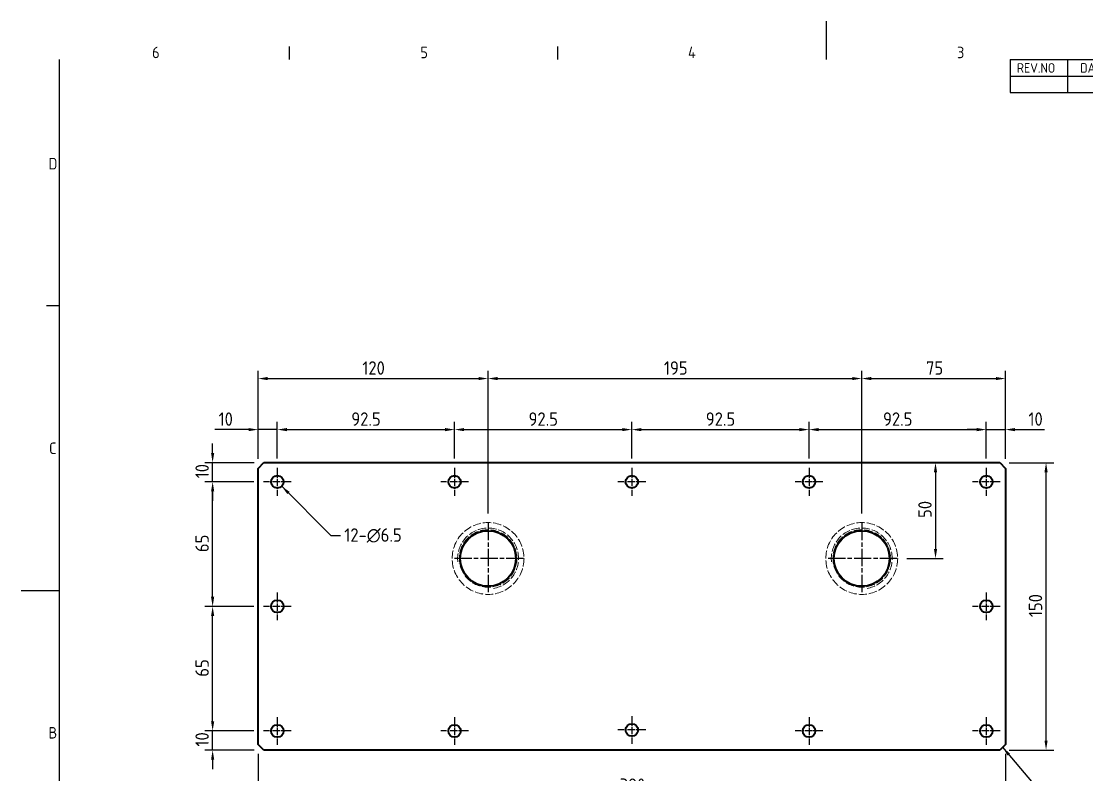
# Model space of a CAD drawing. Header units: millimetres. Extents: x 0 to 840, y 0 to 594.
# Drawn here: x 0 to 556, y 201 to 594 of the extents above; entities that cross this region are included whole.
import ezdxf

# ---------------------------------------------------------------- set-up
doc = ezdxf.new("R2010")
doc.units = ezdxf.units.MM
doc.header["$LTSCALE"] = 2
doc.linetypes.add('CHAIN', pattern=[0.3543, 0.2362, -0.0295, 0.0591, -0.0295])
doc.linetypes.add('DASHED', pattern=[0.2067, 0.1654, -0.0413])
doc.layers.get('0').update_dxf_attribs({"color": 3, "lineweight": 25})
for name, color, linetype, lineweight in [('가려진 것(ISO)', 2, 'DASHED', 18), ('가시적인 것(ISO)', 3, 'Continuous', 40), ('경계(ISO)', 7, 'Continuous', 25), ('기호(ISO)', 5, 'Continuous', 25), ('중심 표식(ISO)', 1, 'Continuous', 25), ('치수(ISO)', 2, 'Continuous', 25)]:
    doc.layers.add(name, color=color, linetype=linetype, lineweight=lineweight)
doc.styles.add('ISO ProportionalPSTEK', font='isocp.shx')
doc.styles.add('문자 텍스트_PSTEK_POSCO', font='isocp.shx')
doc.styles.add('치수 텍스트_PSTEK_POSCO', font='isocp.shx')
doc.dimstyles.new('치수_PSTEK_POSCO', dxfattribs={"dimscale": 2, "dimtxt": 3.5, "dimasz": 2.5, "dimexe": 2, "dimexo": 2.5, "dimgap": 1, "dimtad": 1, "dimrnd": 1e-08, "dimdsep": 46, "dimtxsty": '치수 텍스트_PSTEK_POSCO', "dimcen": 0.09, "dimdle": 10, "dimclrd": 7, "dimclre": 7, "dimclrt": 2, "dimadec": 1, "dimazin": 2, "dimtfac": 1, "dimtmove": 0, "dimatfit": 3, "dimfxl": 0, "dimtolj": 1, "dimlwd": -1, "dimlwe": -1, "dimarcsym": 0})
doc.dimstyles.new('치수_PSTEK_POSCO$7', dxfattribs={"dimscale": 2, "dimtxt": 3.5, "dimasz": 2.5, "dimexe": 2, "dimexo": 2.5, "dimgap": 1, "dimtad": 1, "dimrnd": 1e-08, "dimdsep": 46, "dimtxsty": '치수 텍스트_PSTEK_POSCO', "dimcen": 0.09, "dimdle": 10, "dimclrd": 7, "dimclre": 7, "dimclrt": 2, "dimadec": 1, "dimazin": 2, "dimtfac": 1, "dimtmove": 0, "dimatfit": 3, "dimfxl": 0, "dimtolj": 1, "dimlwd": -1, "dimlwe": -1, "dimarcsym": 0})

# ---------------------------------------------------------------- blocks, each defined once
blk = doc.blocks.new('경계 Default Border')
at = {"layer": '경계(ISO)'}
for p, q in [((70, 287), (70, 290.4)), ((140, 287), (140, 290.4)), ((10, 222.75), (6.6, 222.75))]:
    blk.add_line(p, q, dxfattribs=at)
at = {"layer": '경계(ISO)', "flags": 128}
for points in [[(210, 297), (210, 287)], [(10, 10), (10, 287)], [(0, 148.5), (10, 148.5)]]:
    blk.add_lwpolyline(points, dxfattribs=at)
at = {"layer": '경계(ISO)', "color": 2, "char_height": 3, "attachment_point": 7, "style": '문자 텍스트_PSTEK_POSCO'}
for s, insert in [('6', (34.14, 287.37)), ('5', (104.14, 287.37)), ('4', (173.97, 287.4)), ('3', (244.17, 287.37)), ('D', (7.08, 258.35)), ('C', (7.24, 184.1)), ('B', (7.08, 109.85))]:
    blk.add_mtext(s, dxfattribs=dict(at, insert=insert))
blk = doc.blocks.new('리비전 내역')
at = {"layer": '기호(ISO)'}
for p, q in [((258, 287), (410, 287)), ((258, 287), (258, 282.72)), ((273, 287), (273, 282.72)), ((288, 287), (288, 282.72)), ((365, 287), (365, 282.72)), ((380, 287), (380, 282.72)), ((395, 287), (395, 282.72)), ((410, 287), (410, 282.72)), ((258, 282.72), (410, 282.72)), ((258, 282.72), (258, 278.44)), ((273, 282.72), (273, 278.44)), ((288, 282.72), (288, 278.44)), ((365, 282.72), (365, 278.44)), ((380, 282.72), (380, 278.44)), ((395, 282.72), (395, 278.44)), ((410, 282.72), (410, 278.44)), ((258, 278.44), (410, 278.44))]:
    blk.add_line(p, q, dxfattribs=at)
at = {"layer": '기호(ISO)', "color": 2, "char_height": 2.5, "attachment_point": 7, "style": 'ISO ProportionalPSTEK'}
for s, insert in [('REV.NO', (259.79, 283.58)), ('DATE', (276.31, 283.58)), ('DESCRIPTION OF REVISION', (305.51, 283.58)), ('DRA.BY', (366.48, 283.58)), ('CH.BY', (382.86, 283.58)), ('APP.BY', (396.48, 283.58))]:
    blk.add_mtext(s, dxfattribs=dict(at, insert=insert))
blk = doc.blocks.new('*D23')
at = {"layer": 'Defpoints', "color": 0}
for p in [(123.61, 216.67), (513.61, 216.67), (513.61, 189.87)]:
    blk.add_point(p, dxfattribs=at)
at = {"layer": '치수(ISO)', "color": 7}
for p, q in [((123.61, 211.67), (123.61, 185.87)), ((513.61, 211.67), (513.61, 185.87)), ((128.61, 189.87), (508.61, 189.87))]:
    blk.add_line(p, q, dxfattribs=at)
for points in [[(128.61, 190.7), (128.61, 189.04), (123.61, 189.87)], [(508.61, 190.7), (508.61, 189.04), (513.61, 189.87)]]:
    blk.add_solid(points, dxfattribs=at)
at = {"layer": '치수(ISO)', "color": 2, "insert": (312.29, 195.37), "char_height": 7, "attachment_point": 4, "style": '치수 텍스트_PSTEK_POSCO'}
blk.add_mtext('\\A1;390', dxfattribs=at)
blk = doc.blocks.new('*D24')
at = {"layer": 'Defpoints', "color": 0}
for p in [(510.61, 363.67), (534.8, 363.67), (510.61, 213.67)]:
    blk.add_point(p, dxfattribs=at)
at = {"layer": '치수(ISO)', "color": 7}
for p, q in [((515.61, 363.67), (538.8, 363.67)), ((534.8, 218.67), (534.8, 358.67)), ((515.61, 213.67), (538.8, 213.67))]:
    blk.add_line(p, q, dxfattribs=at)
for points in [[(533.97, 358.67), (535.63, 358.67), (534.8, 363.67)], [(533.97, 218.67), (535.63, 218.67), (534.8, 213.67)]]:
    blk.add_solid(points, dxfattribs=at)
at = {"layer": '치수(ISO)', "color": 2, "insert": (529.3, 283.07), "char_height": 7, "attachment_point": 4, "rotation": 90, "style": '치수 텍스트_PSTEK_POSCO'}
blk.add_mtext('\\A1;150', dxfattribs=at)
blk = doc.blocks.new('*D25')
at = {"layer": 'Defpoints', "color": 0}
for p in [(99.85, 223.67), (126.36, 223.67), (126.61, 213.67)]:
    blk.add_point(p, dxfattribs=at)
at = {"layer": '치수(ISO)', "color": 7}
for p, q in [((99.85, 228.67), (99.85, 233.67)), ((121.36, 223.67), (95.85, 223.67)), ((99.85, 213.67), (99.85, 223.67)), ((121.61, 213.67), (95.85, 213.67)), ((99.85, 208.67), (99.85, 203.67))]:
    blk.add_line(p, q, dxfattribs=at)
for points in [[(99.02, 228.67), (100.68, 228.67), (99.85, 223.67)], [(99.02, 208.67), (100.68, 208.67), (99.85, 213.67)]]:
    blk.add_solid(points, dxfattribs=at)
at = {"layer": '치수(ISO)', "color": 2, "insert": (94.35, 215.52), "char_height": 7, "attachment_point": 4, "rotation": 90, "style": '치수 텍스트_PSTEK_POSCO'}
blk.add_mtext('\\A1;10', dxfattribs=at)
blk = doc.blocks.new('*D26')
at = {"layer": 'Defpoints', "color": 0}
for p in [(99.85, 288.67), (126.36, 288.67), (126.36, 223.67)]:
    blk.add_point(p, dxfattribs=at)
at = {"layer": '치수(ISO)', "color": 7}
for p, q in [((121.36, 288.67), (95.85, 288.67)), ((99.85, 228.67), (99.85, 283.67)), ((121.36, 223.67), (95.85, 223.67))]:
    blk.add_line(p, q, dxfattribs=at)
for points in [[(99.02, 283.67), (100.68, 283.67), (99.85, 288.67)], [(99.02, 228.67), (100.68, 228.67), (99.85, 223.67)]]:
    blk.add_solid(points, dxfattribs=at)
at = {"layer": '치수(ISO)', "color": 2, "insert": (94.35, 251.97), "char_height": 7, "attachment_point": 4, "rotation": 90, "style": '치수 텍스트_PSTEK_POSCO'}
blk.add_mtext('\\A1;65', dxfattribs=at)
blk = doc.blocks.new('*D27')
at = {"layer": 'Defpoints', "color": 0}
for p in [(99.85, 353.67), (126.36, 353.67), (126.36, 288.67)]:
    blk.add_point(p, dxfattribs=at)
at = {"layer": '치수(ISO)', "color": 7}
for p, q in [((121.36, 353.67), (95.85, 353.67)), ((99.85, 293.67), (99.85, 348.67)), ((121.36, 288.67), (95.85, 288.67))]:
    blk.add_line(p, q, dxfattribs=at)
for points in [[(99.02, 348.67), (100.68, 348.67), (99.85, 353.67)], [(99.02, 293.67), (100.68, 293.67), (99.85, 288.67)]]:
    blk.add_solid(points, dxfattribs=at)
at = {"layer": '치수(ISO)', "color": 2, "insert": (94.35, 316.97), "char_height": 7, "attachment_point": 4, "rotation": 90, "style": '치수 텍스트_PSTEK_POSCO'}
blk.add_mtext('\\A1;65', dxfattribs=at)
blk = doc.blocks.new('*D28')
at = {"layer": 'Defpoints', "color": 0}
for p in [(99.85, 363.67), (126.61, 363.67), (126.36, 353.67)]:
    blk.add_point(p, dxfattribs=at)
at = {"layer": '치수(ISO)', "color": 7}
for p, q in [((99.85, 368.67), (99.85, 373.67)), ((121.61, 363.67), (95.85, 363.67)), ((99.85, 353.67), (99.85, 363.67)), ((121.36, 353.67), (95.85, 353.67)), ((99.85, 348.67), (99.85, 343.67))]:
    blk.add_line(p, q, dxfattribs=at)
for points in [[(99.02, 368.67), (100.68, 368.67), (99.85, 363.67)], [(99.02, 348.67), (100.68, 348.67), (99.85, 353.67)]]:
    blk.add_solid(points, dxfattribs=at)
at = {"layer": '치수(ISO)', "color": 2, "insert": (94.35, 355.52), "char_height": 7, "attachment_point": 4, "rotation": 90, "style": '치수 텍스트_PSTEK_POSCO'}
blk.add_mtext('\\A1;10', dxfattribs=at)
blk = doc.blocks.new('*D29')
at = {"layer": 'Defpoints', "color": 0}
for p in [(133.61, 380.92), (123.61, 360.67), (133.61, 360.92)]:
    blk.add_point(p, dxfattribs=at)
at = {"layer": '치수(ISO)', "color": 7}
for p, q in [((123.61, 365.67), (123.61, 384.92)), ((133.61, 365.92), (133.61, 384.92)), ((118.61, 380.92), (100.96, 380.92)), ((133.61, 380.92), (123.61, 380.92)), ((138.61, 380.92), (143.61, 380.92))]:
    blk.add_line(p, q, dxfattribs=at)
for points in [[(118.61, 381.75), (118.61, 380.09), (123.61, 380.92)], [(138.61, 381.75), (138.61, 380.09), (133.61, 380.92)]]:
    blk.add_solid(points, dxfattribs=at)
at = {"layer": '치수(ISO)', "color": 2, "insert": (102.96, 386.42), "char_height": 7, "attachment_point": 4, "style": '치수 텍스트_PSTEK_POSCO'}
blk.add_mtext('\\A1;10', dxfattribs=at)
blk = doc.blocks.new('*D30')
at = {"layer": 'Defpoints', "color": 0}
for p in [(226.11, 380.92), (133.61, 360.92), (226.11, 360.92)]:
    blk.add_point(p, dxfattribs=at)
at = {"layer": '치수(ISO)', "color": 7}
for p, q in [((133.61, 365.92), (133.61, 384.92)), ((226.11, 365.92), (226.11, 384.92)), ((138.61, 380.92), (221.11, 380.92))]:
    blk.add_line(p, q, dxfattribs=at)
for points in [[(138.61, 381.75), (138.61, 380.09), (133.61, 380.92)], [(221.11, 381.75), (221.11, 380.09), (226.11, 380.92)]]:
    blk.add_solid(points, dxfattribs=at)
at = {"layer": '치수(ISO)', "color": 2, "insert": (172.22, 386.42), "char_height": 7, "attachment_point": 4, "style": '치수 텍스트_PSTEK_POSCO'}
blk.add_mtext('\\A1;92.5', dxfattribs=at)
blk = doc.blocks.new('*D31')
at = {"layer": 'Defpoints', "color": 0}
for p in [(318.61, 380.92), (226.11, 360.92), (318.61, 360.92)]:
    blk.add_point(p, dxfattribs=at)
at = {"layer": '치수(ISO)', "color": 7}
for p, q in [((226.11, 365.92), (226.11, 384.92)), ((318.61, 365.92), (318.61, 384.92)), ((231.11, 380.92), (313.61, 380.92))]:
    blk.add_line(p, q, dxfattribs=at)
for points in [[(231.11, 381.75), (231.11, 380.09), (226.11, 380.92)], [(313.61, 381.75), (313.61, 380.09), (318.61, 380.92)]]:
    blk.add_solid(points, dxfattribs=at)
at = {"layer": '치수(ISO)', "color": 2, "insert": (264.72, 386.42), "char_height": 7, "attachment_point": 4, "style": '치수 텍스트_PSTEK_POSCO'}
blk.add_mtext('\\A1;92.5', dxfattribs=at)
blk = doc.blocks.new('*D32')
at = {"layer": 'Defpoints', "color": 0}
for p in [(411.11, 380.92), (318.61, 360.92), (411.11, 360.92)]:
    blk.add_point(p, dxfattribs=at)
at = {"layer": '치수(ISO)', "color": 7}
for p, q in [((318.61, 365.92), (318.61, 384.92)), ((411.11, 365.92), (411.11, 384.92)), ((323.61, 380.92), (406.11, 380.92))]:
    blk.add_line(p, q, dxfattribs=at)
for points in [[(323.61, 381.75), (323.61, 380.09), (318.61, 380.92)], [(406.11, 381.75), (406.11, 380.09), (411.11, 380.92)]]:
    blk.add_solid(points, dxfattribs=at)
at = {"layer": '치수(ISO)', "color": 2, "insert": (357.22, 386.42), "char_height": 7, "attachment_point": 4, "style": '치수 텍스트_PSTEK_POSCO'}
blk.add_mtext('\\A1;92.5', dxfattribs=at)
blk = doc.blocks.new('*D33')
at = {"layer": 'Defpoints', "color": 0}
for p in [(503.61, 380.92), (411.11, 360.92), (503.61, 360.92)]:
    blk.add_point(p, dxfattribs=at)
at = {"layer": '치수(ISO)', "color": 7}
for p, q in [((411.11, 365.92), (411.11, 384.92)), ((503.61, 365.92), (503.61, 384.92)), ((416.11, 380.92), (498.61, 380.92))]:
    blk.add_line(p, q, dxfattribs=at)
for points in [[(416.11, 381.75), (416.11, 380.09), (411.11, 380.92)], [(498.61, 381.75), (498.61, 380.09), (503.61, 380.92)]]:
    blk.add_solid(points, dxfattribs=at)
at = {"layer": '치수(ISO)', "color": 2, "insert": (449.72, 386.42), "char_height": 7, "attachment_point": 4, "style": '치수 텍스트_PSTEK_POSCO'}
blk.add_mtext('\\A1;92.5', dxfattribs=at)
blk = doc.blocks.new('*D34')
at = {"layer": 'Defpoints', "color": 0}
for p in [(513.61, 380.92), (503.61, 360.92), (513.61, 360.67)]:
    blk.add_point(p, dxfattribs=at)
at = {"layer": '치수(ISO)', "color": 7}
for p, q in [((503.61, 365.92), (503.61, 384.92)), ((513.61, 365.67), (513.61, 384.92)), ((498.61, 380.92), (493.61, 380.92)), ((503.61, 380.92), (513.61, 380.92)), ((518.61, 380.92), (533.91, 380.92))]:
    blk.add_line(p, q, dxfattribs=at)
for points in [[(498.61, 381.75), (498.61, 380.09), (503.61, 380.92)], [(518.61, 381.75), (518.61, 380.09), (513.61, 380.92)]]:
    blk.add_solid(points, dxfattribs=at)
at = {"layer": '치수(ISO)', "color": 2, "insert": (525.61, 386.42), "char_height": 7, "attachment_point": 4, "style": '치수 텍스트_PSTEK_POSCO'}
blk.add_mtext('\\A1;10', dxfattribs=at)
blk = doc.blocks.new('*D36')
at = {"layer": 'Defpoints', "color": 0}
for p in [(243.61, 407.56), (123.61, 360.67), (243.61, 332.17)]:
    blk.add_point(p, dxfattribs=at)
at = {"layer": '치수(ISO)', "color": 7}
for p, q in [((123.61, 365.67), (123.61, 411.56)), ((243.61, 337.17), (243.61, 411.56)), ((128.61, 407.56), (238.61, 407.56))]:
    blk.add_line(p, q, dxfattribs=at)
for points in [[(128.61, 408.4), (128.61, 406.73), (123.61, 407.56)], [(238.61, 408.4), (238.61, 406.73), (243.61, 407.56)]]:
    blk.add_solid(points, dxfattribs=at)
at = {"layer": '치수(ISO)', "color": 2, "insert": (177.98, 413.06), "char_height": 7, "attachment_point": 4, "style": '치수 텍스트_PSTEK_POSCO'}
blk.add_mtext('\\A1;120', dxfattribs=at)
blk = doc.blocks.new('*D37')
at = {"layer": 'Defpoints', "color": 0}
for p in [(438.61, 407.56), (243.61, 332.17), (438.61, 332.17)]:
    blk.add_point(p, dxfattribs=at)
at = {"layer": '치수(ISO)', "color": 7}
for p, q in [((243.61, 337.17), (243.61, 411.56)), ((438.61, 337.17), (438.61, 411.56)), ((248.61, 407.56), (433.61, 407.56))]:
    blk.add_line(p, q, dxfattribs=at)
for points in [[(248.61, 408.4), (248.61, 406.73), (243.61, 407.56)], [(433.61, 408.4), (433.61, 406.73), (438.61, 407.56)]]:
    blk.add_solid(points, dxfattribs=at)
at = {"layer": '치수(ISO)', "color": 2, "insert": (335.37, 413.06), "char_height": 7, "attachment_point": 4, "style": '치수 텍스트_PSTEK_POSCO'}
blk.add_mtext('\\A1;195', dxfattribs=at)
blk = doc.blocks.new('*D38')
at = {"layer": 'Defpoints', "color": 0}
for p in [(513.61, 407.56), (513.61, 360.67), (438.61, 332.17)]:
    blk.add_point(p, dxfattribs=at)
at = {"layer": '치수(ISO)', "color": 7}
for p, q in [((438.61, 337.17), (438.61, 411.56)), ((513.61, 365.67), (513.61, 411.56)), ((443.61, 407.56), (508.61, 407.56))]:
    blk.add_line(p, q, dxfattribs=at)
for points in [[(443.61, 408.4), (443.61, 406.73), (438.61, 407.56)], [(508.61, 408.4), (508.61, 406.73), (513.61, 407.56)]]:
    blk.add_solid(points, dxfattribs=at)
at = {"layer": '치수(ISO)', "color": 2, "insert": (472.13, 413.06), "char_height": 7, "attachment_point": 4, "style": '치수 텍스트_PSTEK_POSCO'}
blk.add_mtext('\\A1;75', dxfattribs=at)
blk = doc.blocks.new('*D39')
at = {"layer": 'Defpoints', "color": 0}
for p in [(477.11, 363.67), (457.11, 313.67), (477.11, 313.67)]:
    blk.add_point(p, dxfattribs=at)
at = {"layer": '치수(ISO)', "color": 7}
for p, q in [((477.11, 358.67), (477.11, 318.67)), ((462.11, 313.67), (481.11, 313.67))]:
    blk.add_line(p, q, dxfattribs=at)
for points in [[(476.27, 358.67), (477.94, 358.67), (477.11, 363.67)], [(476.27, 318.67), (477.94, 318.67), (477.11, 313.67)]]:
    blk.add_solid(points, dxfattribs=at)
at = {"layer": '치수(ISO)', "color": 2, "insert": (471.61, 334.82), "char_height": 7, "attachment_point": 4, "rotation": 90, "style": '치수 텍스트_PSTEK_POSCO'}
blk.add_mtext('\\A1;50', dxfattribs=at)

msp = doc.modelspace()

# ---------------------------------------------------------------- linework, layer by layer
at = {"layer": '가려진 것(ISO)', "ltscale": 12.953526}
for centre in [(243.607, 313.671), (438.607, 313.671)]:
    msp.add_circle(centre, 18.75, dxfattribs=at)
at = {"layer": '가려진 것(ISO)', "ltscale": 13.413276}
for centre in [(243.607, 313.671), (438.607, 313.671)]:
    msp.add_circle(centre, 15.003, dxfattribs=at)
at = {"layer": '가려진 것(ISO)', "ltscale": 12.934498}
for centre in [(243.607, 313.671), (438.607, 313.671)]:
    msp.add_arc(centre, 15.886, 280, 190, dxfattribs=at)
at = {"layer": '가시적인 것(ISO)'}
for p, q in [((123.607, 360.671), (126.607, 363.671)), ((126.607, 363.671), (510.607, 363.671)), ((510.607, 363.671), (513.607, 360.671)), ((123.607, 216.671), (123.607, 360.671)), ((513.607, 360.671), (513.607, 216.671)), ((126.607, 213.671), (123.607, 216.671)), ((510.607, 213.671), (126.607, 213.671)), ((513.607, 216.671), (510.607, 213.671))]:
    msp.add_line(p, q, dxfattribs=at)
for centre, radius in [((133.607, 353.671), 3.25), ((226.107, 353.671), 3.25), ((318.607, 353.671), 3.25), ((411.107, 353.671), 3.25), ((503.607, 353.671), 3.25), ((243.607, 313.671), 14.5), ((438.607, 313.671), 14.5), ((133.607, 288.671), 3.25), ((503.607, 288.671), 3.25), ((133.607, 223.671), 3.25), ((226.107, 223.671), 3.25), ((318.607, 224.171), 3.25), ((411.107, 223.671), 3.25), ((503.607, 223.671), 3.25)]:
    msp.add_circle(centre, radius, dxfattribs=at)
at = {"layer": '중심 표식(ISO)', "linetype": 'CHAIN', "ltscale": 8.056153}
for p, q in [((133.607, 360.921), (133.607, 346.421)), ((226.107, 360.921), (226.107, 346.421)), ((318.607, 360.921), (318.607, 346.421)), ((411.107, 360.921), (411.107, 346.421)), ((503.607, 360.921), (503.607, 346.421)), ((140.857, 353.671), (126.357, 353.671)), ((233.357, 353.671), (218.857, 353.671)), ((325.857, 353.671), (311.357, 353.671)), ((418.357, 353.671), (403.857, 353.671)), ((510.857, 353.671), (496.357, 353.671)), ((133.607, 295.921), (133.607, 281.421)), ((503.607, 295.921), (503.607, 281.421)), ((140.857, 288.671), (126.357, 288.671)), ((510.857, 288.671), (496.357, 288.671)), ((133.607, 230.921), (133.607, 216.421)), ((226.107, 230.921), (226.107, 216.421)), ((318.607, 231.421), (318.607, 216.921)), ((411.107, 230.921), (411.107, 216.421)), ((503.607, 230.921), (503.607, 216.421)), ((140.857, 223.671), (126.357, 223.671)), ((233.357, 223.671), (218.857, 223.671)), ((325.857, 224.171), (311.357, 224.171)), ((418.357, 223.671), (403.857, 223.671)), ((510.857, 223.671), (496.357, 223.671))]:
    msp.add_line(p, q, dxfattribs=at)
at = {"layer": '중심 표식(ISO)', "linetype": 'CHAIN', "ltscale": 19.051651}
for p, q in [((243.607, 332.171), (243.607, 295.171)), ((438.607, 332.171), (438.607, 295.171)), ((262.107, 313.671), (225.107, 313.671)), ((457.107, 313.671), (420.107, 313.671))]:
    msp.add_line(p, q, dxfattribs=at)

# ---------------------------------------------------------------- block references
at = {"xscale": 2, "yscale": 2, "zscale": 2}
msp.add_blockref('경계 Default Border', (0, 0), dxfattribs=at)
at = {"layer": '기호(ISO)', "xscale": 2, "yscale": 2, "zscale": 2}
msp.add_blockref('리비전 내역', (0, 0), dxfattribs=at)

# ---------------------------------------------------------------- texts
at = {"layer": '기호(ISO)', "color": 2, "insert": (168.574, 325.669), "char_height": 7, "width": 36.21147, "attachment_point": 4, "line_spacing_factor": 0.6125, "style": '치수 텍스트_PSTEK_POSCO'}
msp.add_mtext('{12-\\fAIGDT|b0|i0;\\H7.0000;n\\fisocp|b0|i0;\\H7.0000;6.5}', dxfattribs=at)

# ---------------------------------------------------------------- dimensions: what is measured, and where the dimension line sits
at = {"layer": '치수(ISO)', "color": 7}
for base, p1, p2, angle, override, picture, middle in [((243.607, 407.563), (123.607, 360.671), (243.607, 332.171), 180, {"dimdec": 2, "dimtp": 0, "dimtm": 0, "dimtdec": 2, "dimtofl": 0, "dimatfit": 1}, '*D36', (183.587, 407.563)), ((438.607, 407.563), (243.607, 332.171), (438.607, 332.171), 180, {"dimdec": 2, "dimtp": 0, "dimtm": 0, "dimtdec": 2, "dimtofl": 0, "dimatfit": 1}, '*D37', (341.127, 407.563)), ((513.607, 407.563), (438.607, 332.171), (513.607, 360.671), 180, {"dimdec": 2, "dimtp": 0, "dimtm": 0, "dimtdec": 2, "dimtofl": 0, "dimatfit": 1}, '*D38', (476.127, 407.563)), ((226.107, 380.921), (133.607, 360.921), (226.107, 360.921), 180, {"dimdec": 2, "dimtp": 0, "dimtm": 0, "dimtdec": 2, "dimtofl": 0, "dimatfit": 1}, '*D30', (179.857, 380.921)), ((318.607, 380.921), (226.107, 360.921), (318.607, 360.921), 180, {"dimdec": 2, "dimtp": 0, "dimtm": 0, "dimtdec": 2, "dimtofl": 0, "dimatfit": 1}, '*D31', (272.357, 380.921)), ((411.107, 380.921), (318.607, 360.921), (411.107, 360.921), 180, {"dimdec": 2, "dimtp": 0, "dimtm": 0, "dimtdec": 2, "dimtofl": 0, "dimatfit": 1}, '*D32', (364.857, 380.921)), ((503.607, 380.921), (411.107, 360.921), (503.607, 360.921), 180, {"dimdec": 2, "dimtp": 0, "dimtm": 0, "dimtdec": 2, "dimtofl": 0, "dimatfit": 1}, '*D33', (457.357, 380.921)), ((513.607, 380.921), (503.607, 360.921), (513.607, 360.671), 180, {"dimdec": 2, "dimtp": 0, "dimtm": 0, "dimtdec": 2, "dimtofl": 1, "dimatfit": 1}, '*D34', (528.76, 380.921)), ((99.849, 363.671), (126.357, 353.671), (126.607, 363.671), 90, {"dimdec": 2, "dimtp": 0, "dimtm": 0, "dimtdec": 2, "dimtofl": 1, "dimatfit": 1}, '*D28', (99.849, 358.671)), ((477.107, 313.671), (477.107, 363.671), (457.107, 313.671), 270, {"dimdec": 2, "dimse1": 1, "dimtp": 0, "dimtm": 0, "dimtdec": 2, "dimtofl": 0, "dimatfit": 1}, '*D39', (477.107, 338.671)), ((534.8, 363.671), (510.607, 213.671), (510.607, 363.671), 90, {"dimdec": 2, "dimtp": 0, "dimtm": 0, "dimtdec": 2, "dimtofl": 0, "dimatfit": 1}, '*D24', (534.8, 288.671)), ((99.849, 353.671), (126.357, 288.671), (126.357, 353.671), 90, {"dimdec": 2, "dimtp": 0, "dimtm": 0, "dimtdec": 2, "dimtofl": 0, "dimatfit": 1}, '*D27', (99.849, 321.171)), ((99.849, 288.671), (126.357, 223.671), (126.357, 288.671), 90, {"dimdec": 2, "dimtp": 0, "dimtm": 0, "dimtdec": 2, "dimtofl": 0, "dimatfit": 1}, '*D26', (99.849, 256.171)), ((99.849, 223.671), (126.607, 213.671), (126.357, 223.671), 90, {"dimdec": 2, "dimtp": 0, "dimtm": 0, "dimtdec": 2, "dimtofl": 1, "dimatfit": 1}, '*D25', (99.849, 218.671))]:
    dim = msp.add_linear_dim(base=base, p1=p1, p2=p2, angle=angle, dimstyle='치수_PSTEK_POSCO', override=override, dxfattribs=at)
    dim.commit()
    dim.dimension.update_dxf_attribs({"geometry": picture, "text_midpoint": middle, "dimtype": 160})
for base, p1, p2, override, picture, middle in [((133.607, 380.921), (123.607, 360.671), (133.607, 360.921), {"dimdec": 2, "dimtp": 0, "dimtm": 0, "dimtdec": 2, "dimtofl": 1, "dimatfit": 1}, '*D29', (106.11, 380.921)), ((513.607, 189.871), (123.607, 216.671), (513.607, 216.671), {"dimdec": 2, "dimtp": 0, "dimtm": 0, "dimtdec": 2, "dimtofl": 0, "dimatfit": 1}, '*D23', (318.607, 189.871))]:
    dim = msp.add_linear_dim(base=base, p1=p1, p2=p2, dimstyle='치수_PSTEK_POSCO', override=override, dxfattribs=at)
    dim.commit()
    dim.dimension.update_dxf_attribs({"geometry": picture, "text_midpoint": middle, "dimtype": 160})

# ---------------------------------------------------------------- leaders
at = {"layer": '기호(ISO)', "color": 7, "annotation_type": 0, "has_hookline": 1, "hookline_direction": 0}
for points, text_width in [([(135.905, 351.373), (161.574, 325.669), (166.574, 325.669)], 32.445), ([(512.107, 215.171), (534.652, 188.383), (539.652, 188.383)], 8.316)]:
    msp.add_leader(points, dimstyle='치수_PSTEK_POSCO$7', override={"dimtad": 0}, dxfattribs=dict(at, text_width=text_width))

doc.saveas('drawing.dxf')
